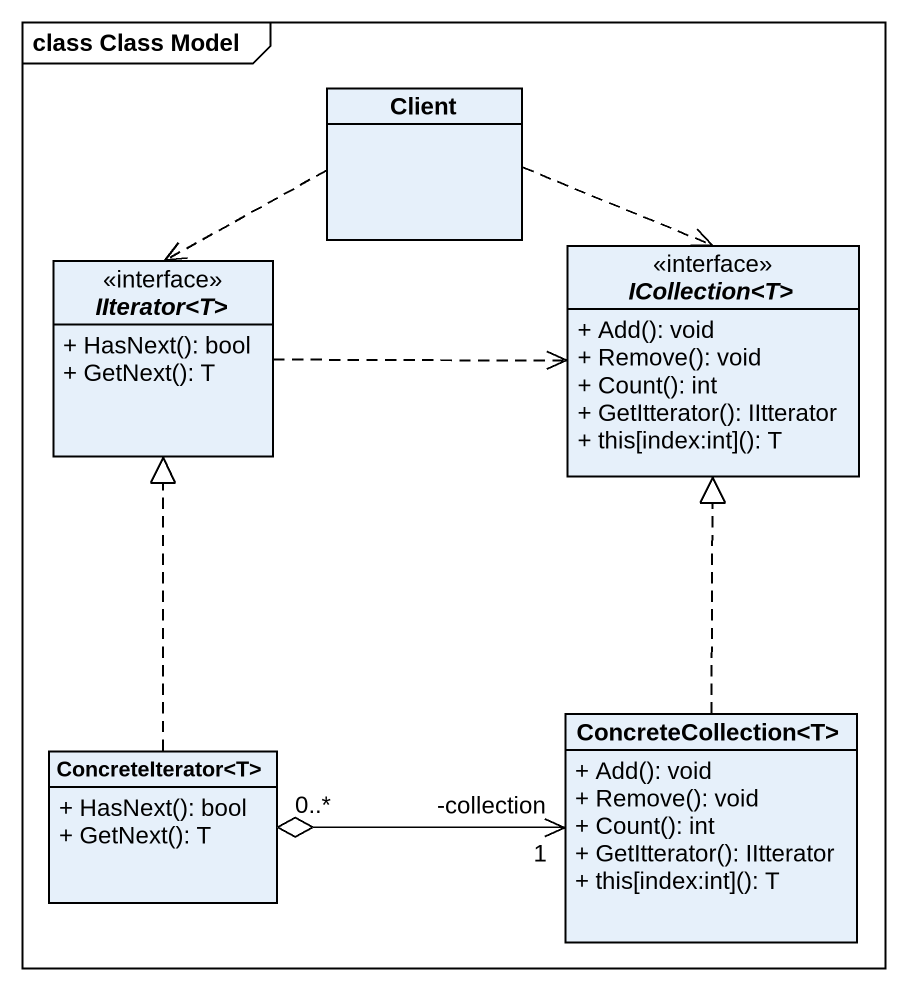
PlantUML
@startuml
mainframe class Class Model
hide circle
hide empty members
skinparam classAttributeIconSize 0
class Client
interface "IIterator<T>" as IIterator_T <<interface>> {
  + HasNext(): bool
  + GetNext(): T
}
interface "ICollection<T>" as ICollection_T <<interface>> {
  + Add(): void
  + Remove(): void
  + Count(): int
  + GetItterator(): IItterator
  + this[index:int](): T
}
class "ConcreteIterator<T>" as ConcreteIterator_T {
  + HasNext(): bool
  + GetNext(): T
}
class "ConcreteCollection<T>" as ConcreteCollection_T {
  + Add(): void
  + Remove(): void
  + Count(): int
  + GetItterator(): IItterator
  + this[index:int](): T
}
Client ..> IIterator_T
Client ..> ICollection_T
IIterator_T .right.> ICollection_T
ConcreteIterator_T .up.|> IIterator_T
ConcreteCollection_T .up.|> ICollection_T
ConcreteCollection_T "-collection\n1" <-left-o "0..*" ConcreteIterator_T
@enduml
